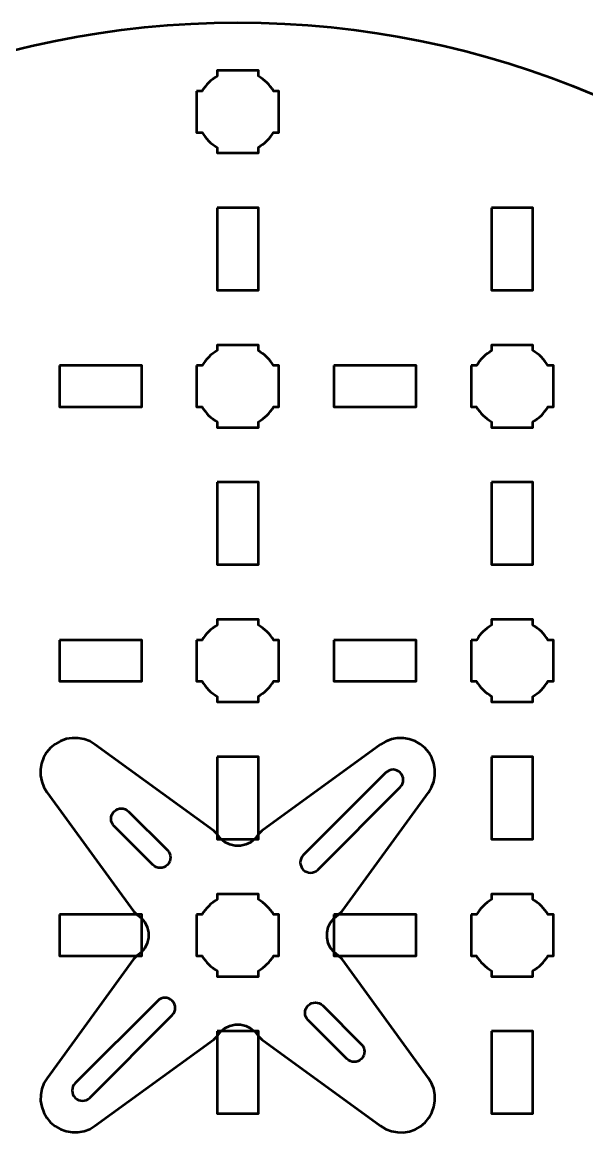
# Model space of a CAD drawing. Header units: centimetres. Extents: x -17.1 to -3.8, y -21.5 to -8.2.
# Drawn here: x -12.07 to -7.96, y -16.42 to -8.2 of the extents above; entities that cross this region are included whole.
import ezdxf

# ---------------------------------------------------------------- set-up
doc = ezdxf.new("R2010")
doc.units = ezdxf.units.CM
doc.header["$MEASUREMENT"] = 0
doc.layers.add('Layer 1', color=7, linetype='Continuous')

msp = doc.modelspace()

# ---------------------------------------------------------------- linework, layer by layer
at = {"layer": 'Layer 1', "lineweight": 53}
msp.add_ellipse((-10.49999, -14.85003), major_axis=(0, 6.65), ratio=1, dxfattribs=at)
for points, knots in [([(-10.8, -8.69994), (-10.8, -8.69994), (-10.7598, -8.69994), (-10.7598, -8.69994), (-10.7598, -8.69994), (-10.73347, -8.65442), (-10.69551, -8.61649), (-10.65, -8.59016), (-10.65, -8.59016), (-10.65, -8.59016), (-10.65, -8.54994), (-10.65, -8.54994), (-10.65, -8.54994), (-10.65, -8.54994), (-10.35, -8.54994), (-10.35, -8.54994), (-10.35, -8.54994), (-10.35, -8.54994), (-10.35, -8.59013), (-10.35, -8.59013), (-10.35, -8.59013), (-10.30447, -8.61646), (-10.26648, -8.65441), (-10.24012, -8.69994), (-10.24012, -8.69994), (-10.24012, -8.69994), (-10.2, -8.69994), (-10.2, -8.69994), (-10.2, -8.69994), (-10.2, -8.69994), (-10.2, -8.84536), (-10.2, -8.84536), (-10.2, -8.84536), (-10.2, -8.84536), (-10.19994, -8.85001), (-10.19994, -8.85001), (-10.19994, -8.85001), (-10.19994, -8.85001), (-10.2, -8.85465), (-10.2, -8.85465), (-10.2, -8.85465), (-10.2, -8.85465), (-10.2, -8.99994), (-10.2, -8.99994), (-10.2, -8.99994), (-10.2, -8.99994), (-10.24007, -8.99994), (-10.24007, -8.99994), (-10.24007, -8.99994), (-10.26642, -9.04551), (-10.30442, -9.08352), (-10.35, -9.10988), (-10.35, -9.10988), (-10.35, -9.10988), (-10.35, -9.14994), (-10.35, -9.14994), (-10.35, -9.14994), (-10.35, -9.14994), (-10.49328, -9.14994), (-10.49328, -9.14994), (-10.49328, -9.14994), (-10.49328, -9.14994), (-10.49995, -9.15002), (-10.49995, -9.15002), (-10.49995, -9.15002), (-10.49995, -9.15002), (-10.50663, -9.14994), (-10.50663, -9.14994), (-10.50663, -9.14994), (-10.50663, -9.14994), (-10.65, -9.14994), (-10.65, -9.14994), (-10.65, -9.14994), (-10.65, -9.14994), (-10.65, -9.10984), (-10.65, -9.10984), (-10.65, -9.10984), (-10.69554, -9.08348), (-10.73352, -9.04549), (-10.75985, -8.99994), (-10.75985, -8.99994), (-10.75985, -8.99994), (-10.8, -8.99994), (-10.8, -8.99994), (-10.8, -8.99994), (-10.8, -8.99994), (-10.8, -8.69994), (-10.8, -8.69994)], [0, 0, 0, 0, 0.0454545, 0.0454545, 0.0454545, 0.0454545, 0.0909091, 0.0909091, 0.0909091, 0.0909091, 0.1363636, 0.1363636, 0.1363636, 0.1363636, 0.1818182, 0.1818182, 0.1818182, 0.1818182, 0.2272727, 0.2272727, 0.2272727, 0.2272727, 0.2727273, 0.2727273, 0.2727273, 0.2727273, 0.3181818, 0.3181818, 0.3181818, 0.3181818, 0.3636364, 0.3636364, 0.3636364, 0.3636364, 0.4090909, 0.4090909, 0.4090909, 0.4090909, 0.4545455, 0.4545455, 0.4545455, 0.4545455, 0.5, 0.5, 0.5, 0.5, 0.5454545, 0.5454545, 0.5454545, 0.5454545, 0.5909091, 0.5909091, 0.5909091, 0.5909091, 0.6363636, 0.6363636, 0.6363636, 0.6363636, 0.6818182, 0.6818182, 0.6818182, 0.6818182, 0.7272727, 0.7272727, 0.7272727, 0.7272727, 0.7727273, 0.7727273, 0.7727273, 0.7727273, 0.8181818, 0.8181818, 0.8181818, 0.8181818, 0.8636364, 0.8636364, 0.8636364, 0.8636364, 0.9090909, 0.9090909, 0.9090909, 0.9090909, 0.9545455, 0.9545455, 0.9545455, 0.9545455, 1, 1, 1, 1]), ([(-10.65004, -9.54999), (-10.65004, -9.54999), (-10.35004, -9.54999), (-10.35004, -9.54999), (-10.35004, -9.54999), (-10.35004, -9.54999), (-10.35004, -10.14999), (-10.35004, -10.14999), (-10.35004, -10.14999), (-10.35004, -10.14999), (-10.65004, -10.14999), (-10.65004, -10.14999), (-10.65004, -10.14999), (-10.65004, -10.14999), (-10.65004, -9.54999), (-10.65004, -9.54999)], [0, 0, 0, 0, 0.25, 0.25, 0.25, 0.25, 0.5, 0.5, 0.5, 0.5, 0.75, 0.75, 0.75, 0.75, 1, 1, 1, 1]), ([(-8.64997, -9.54999), (-8.64997, -9.54999), (-8.34997, -9.54999), (-8.34997, -9.54999), (-8.34997, -9.54999), (-8.34997, -9.54999), (-8.34997, -10.14999), (-8.34997, -10.14999), (-8.34997, -10.14999), (-8.34997, -10.14999), (-8.64997, -10.14999), (-8.64997, -10.14999), (-8.64997, -10.14999), (-8.64997, -10.14999), (-8.64997, -9.54999), (-8.64997, -9.54999)], [0, 0, 0, 0, 0.25, 0.25, 0.25, 0.25, 0.5, 0.5, 0.5, 0.5, 0.75, 0.75, 0.75, 0.75, 1, 1, 1, 1]), ([(-10.8, -10.69994), (-10.8, -10.69994), (-10.7598, -10.69994), (-10.7598, -10.69994), (-10.7598, -10.69994), (-10.73347, -10.65442), (-10.69551, -10.61649), (-10.65, -10.59016), (-10.65, -10.59016), (-10.65, -10.59016), (-10.65, -10.54994), (-10.65, -10.54994), (-10.65, -10.54994), (-10.65, -10.54994), (-10.35, -10.54994), (-10.35, -10.54994), (-10.35, -10.54994), (-10.35, -10.54994), (-10.35, -10.59013), (-10.35, -10.59013), (-10.35, -10.59013), (-10.30447, -10.61646), (-10.26648, -10.65441), (-10.24012, -10.69994), (-10.24012, -10.69994), (-10.24012, -10.69994), (-10.2, -10.69994), (-10.2, -10.69994), (-10.2, -10.69994), (-10.2, -10.69994), (-10.2, -10.84536), (-10.2, -10.84536), (-10.2, -10.84536), (-10.2, -10.84536), (-10.19994, -10.85001), (-10.19994, -10.85001), (-10.19994, -10.85001), (-10.19994, -10.85001), (-10.2, -10.85465), (-10.2, -10.85465), (-10.2, -10.85465), (-10.2, -10.85465), (-10.2, -10.99994), (-10.2, -10.99994), (-10.2, -10.99994), (-10.2, -10.99994), (-10.24007, -10.99994), (-10.24007, -10.99994), (-10.24007, -10.99994), (-10.26642, -11.04551), (-10.30442, -11.08352), (-10.35, -11.10988), (-10.35, -11.10988), (-10.35, -11.10988), (-10.35, -11.14994), (-10.35, -11.14994), (-10.35, -11.14994), (-10.35, -11.14994), (-10.49328, -11.14994), (-10.49328, -11.14994), (-10.49328, -11.14994), (-10.49328, -11.14994), (-10.49995, -11.15002), (-10.49995, -11.15002), (-10.49995, -11.15002), (-10.49995, -11.15002), (-10.50663, -11.14994), (-10.50663, -11.14994), (-10.50663, -11.14994), (-10.50663, -11.14994), (-10.65, -11.14994), (-10.65, -11.14994), (-10.65, -11.14994), (-10.65, -11.14994), (-10.65, -11.10984), (-10.65, -11.10984), (-10.65, -11.10984), (-10.69554, -11.08348), (-10.73352, -11.04549), (-10.75985, -10.99994), (-10.75985, -10.99994), (-10.75985, -10.99994), (-10.8, -10.99994), (-10.8, -10.99994), (-10.8, -10.99994), (-10.8, -10.99994), (-10.8, -10.69994), (-10.8, -10.69994)], [0, 0, 0, 0, 0.0454545, 0.0454545, 0.0454545, 0.0454545, 0.0909091, 0.0909091, 0.0909091, 0.0909091, 0.1363636, 0.1363636, 0.1363636, 0.1363636, 0.1818182, 0.1818182, 0.1818182, 0.1818182, 0.2272727, 0.2272727, 0.2272727, 0.2272727, 0.2727273, 0.2727273, 0.2727273, 0.2727273, 0.3181818, 0.3181818, 0.3181818, 0.3181818, 0.3636364, 0.3636364, 0.3636364, 0.3636364, 0.4090909, 0.4090909, 0.4090909, 0.4090909, 0.4545455, 0.4545455, 0.4545455, 0.4545455, 0.5, 0.5, 0.5, 0.5, 0.5454545, 0.5454545, 0.5454545, 0.5454545, 0.5909091, 0.5909091, 0.5909091, 0.5909091, 0.6363636, 0.6363636, 0.6363636, 0.6363636, 0.6818182, 0.6818182, 0.6818182, 0.6818182, 0.7272727, 0.7272727, 0.7272727, 0.7272727, 0.7727273, 0.7727273, 0.7727273, 0.7727273, 0.8181818, 0.8181818, 0.8181818, 0.8181818, 0.8636364, 0.8636364, 0.8636364, 0.8636364, 0.9090909, 0.9090909, 0.9090909, 0.9090909, 0.9545455, 0.9545455, 0.9545455, 0.9545455, 1, 1, 1, 1]), ([(-8.8, -10.69994), (-8.8, -10.69994), (-8.7598, -10.69994), (-8.7598, -10.69994), (-8.7598, -10.69994), (-8.73347, -10.65442), (-8.69551, -10.61649), (-8.65, -10.59016), (-8.65, -10.59016), (-8.65, -10.59016), (-8.65, -10.54994), (-8.65, -10.54994), (-8.65, -10.54994), (-8.65, -10.54994), (-8.35, -10.54994), (-8.35, -10.54994), (-8.35, -10.54994), (-8.35, -10.54994), (-8.35, -10.59013), (-8.35, -10.59013), (-8.35, -10.59013), (-8.30447, -10.61646), (-8.26648, -10.65441), (-8.24012, -10.69994), (-8.24012, -10.69994), (-8.24012, -10.69994), (-8.2, -10.69994), (-8.2, -10.69994), (-8.2, -10.69994), (-8.2, -10.69994), (-8.2, -10.84536), (-8.2, -10.84536), (-8.2, -10.84536), (-8.2, -10.84536), (-8.19994, -10.85001), (-8.19994, -10.85001), (-8.19994, -10.85001), (-8.19994, -10.85001), (-8.2, -10.85465), (-8.2, -10.85465), (-8.2, -10.85465), (-8.2, -10.85465), (-8.2, -10.99994), (-8.2, -10.99994), (-8.2, -10.99994), (-8.2, -10.99994), (-8.24007, -10.99994), (-8.24007, -10.99994), (-8.24007, -10.99994), (-8.26642, -11.04551), (-8.30442, -11.08352), (-8.35, -11.10988), (-8.35, -11.10988), (-8.35, -11.10988), (-8.35, -11.14994), (-8.35, -11.14994), (-8.35, -11.14994), (-8.35, -11.14994), (-8.49328, -11.14994), (-8.49328, -11.14994), (-8.49328, -11.14994), (-8.49328, -11.14994), (-8.49995, -11.15002), (-8.49995, -11.15002), (-8.49995, -11.15002), (-8.49995, -11.15002), (-8.50663, -11.14994), (-8.50663, -11.14994), (-8.50663, -11.14994), (-8.50663, -11.14994), (-8.65, -11.14994), (-8.65, -11.14994), (-8.65, -11.14994), (-8.65, -11.14994), (-8.65, -11.10984), (-8.65, -11.10984), (-8.65, -11.10984), (-8.69554, -11.08348), (-8.73352, -11.04549), (-8.75985, -10.99994), (-8.75985, -10.99994), (-8.75985, -10.99994), (-8.8, -10.99994), (-8.8, -10.99994), (-8.8, -10.99994), (-8.8, -10.99994), (-8.8, -10.69994), (-8.8, -10.69994)], [0, 0, 0, 0, 0.0454545, 0.0454545, 0.0454545, 0.0454545, 0.0909091, 0.0909091, 0.0909091, 0.0909091, 0.1363636, 0.1363636, 0.1363636, 0.1363636, 0.1818182, 0.1818182, 0.1818182, 0.1818182, 0.2272727, 0.2272727, 0.2272727, 0.2272727, 0.2727273, 0.2727273, 0.2727273, 0.2727273, 0.3181818, 0.3181818, 0.3181818, 0.3181818, 0.3636364, 0.3636364, 0.3636364, 0.3636364, 0.4090909, 0.4090909, 0.4090909, 0.4090909, 0.4545455, 0.4545455, 0.4545455, 0.4545455, 0.5, 0.5, 0.5, 0.5, 0.5454545, 0.5454545, 0.5454545, 0.5454545, 0.5909091, 0.5909091, 0.5909091, 0.5909091, 0.6363636, 0.6363636, 0.6363636, 0.6363636, 0.6818182, 0.6818182, 0.6818182, 0.6818182, 0.7272727, 0.7272727, 0.7272727, 0.7272727, 0.7727273, 0.7727273, 0.7727273, 0.7727273, 0.8181818, 0.8181818, 0.8181818, 0.8181818, 0.8636364, 0.8636364, 0.8636364, 0.8636364, 0.9090909, 0.9090909, 0.9090909, 0.9090909, 0.9545455, 0.9545455, 0.9545455, 0.9545455, 1, 1, 1, 1]), ([(-11.79999, -10.69997), (-11.79999, -10.69997), (-11.19998, -10.69997), (-11.19998, -10.69997), (-11.19998, -10.69997), (-11.19998, -10.69997), (-11.19998, -10.99997), (-11.19998, -10.99997), (-11.19998, -10.99997), (-11.19998, -10.99997), (-11.79999, -10.99997), (-11.79999, -10.99997), (-11.79999, -10.99997), (-11.79999, -10.99997), (-11.79999, -10.69997), (-11.79999, -10.69997)], [0, 0, 0, 0, 0.25, 0.25, 0.25, 0.25, 0.5, 0.5, 0.5, 0.5, 0.75, 0.75, 0.75, 0.75, 1, 1, 1, 1]), ([(-9.79992, -10.69997), (-9.79992, -10.69997), (-9.19992, -10.69997), (-9.19992, -10.69997), (-9.19992, -10.69997), (-9.19992, -10.69997), (-9.19992, -10.99997), (-9.19992, -10.99997), (-9.19992, -10.99997), (-9.19992, -10.99997), (-9.79992, -10.99997), (-9.79992, -10.99997), (-9.79992, -10.99997), (-9.79992, -10.99997), (-9.79992, -10.69997), (-9.79992, -10.69997)], [0, 0, 0, 0, 0.25, 0.25, 0.25, 0.25, 0.5, 0.5, 0.5, 0.5, 0.75, 0.75, 0.75, 0.75, 1, 1, 1, 1]), ([(-10.65004, -11.54999), (-10.65004, -11.54999), (-10.35004, -11.54999), (-10.35004, -11.54999), (-10.35004, -11.54999), (-10.35004, -11.54999), (-10.35004, -12.14999), (-10.35004, -12.14999), (-10.35004, -12.14999), (-10.35004, -12.14999), (-10.65004, -12.14999), (-10.65004, -12.14999), (-10.65004, -12.14999), (-10.65004, -12.14999), (-10.65004, -11.54999), (-10.65004, -11.54999)], [0, 0, 0, 0, 0.25, 0.25, 0.25, 0.25, 0.5, 0.5, 0.5, 0.5, 0.75, 0.75, 0.75, 0.75, 1, 1, 1, 1]), ([(-8.64994, -11.54999), (-8.64994, -11.54999), (-8.34993, -11.54999), (-8.34993, -11.54999), (-8.34993, -11.54999), (-8.34993, -11.54999), (-8.34993, -12.14999), (-8.34993, -12.14999), (-8.34993, -12.14999), (-8.34993, -12.14999), (-8.64994, -12.14999), (-8.64994, -12.14999), (-8.64994, -12.14999), (-8.64994, -12.14999), (-8.64994, -11.54999), (-8.64994, -11.54999)], [0, 0, 0, 0, 0.25, 0.25, 0.25, 0.25, 0.5, 0.5, 0.5, 0.5, 0.75, 0.75, 0.75, 0.75, 1, 1, 1, 1]), ([(-10.8, -12.69994), (-10.8, -12.69994), (-10.7598, -12.69994), (-10.7598, -12.69994), (-10.7598, -12.69994), (-10.73347, -12.65442), (-10.69551, -12.61649), (-10.65, -12.59016), (-10.65, -12.59016), (-10.65, -12.59016), (-10.65, -12.54994), (-10.65, -12.54994), (-10.65, -12.54994), (-10.65, -12.54994), (-10.35, -12.54994), (-10.35, -12.54994), (-10.35, -12.54994), (-10.35, -12.54994), (-10.35, -12.59013), (-10.35, -12.59013), (-10.35, -12.59013), (-10.30447, -12.61646), (-10.26648, -12.65441), (-10.24012, -12.69994), (-10.24012, -12.69994), (-10.24012, -12.69994), (-10.2, -12.69994), (-10.2, -12.69994), (-10.2, -12.69994), (-10.2, -12.69994), (-10.2, -12.84536), (-10.2, -12.84536), (-10.2, -12.84536), (-10.2, -12.84536), (-10.19994, -12.85001), (-10.19994, -12.85001), (-10.19994, -12.85001), (-10.19994, -12.85001), (-10.2, -12.85465), (-10.2, -12.85465), (-10.2, -12.85465), (-10.2, -12.85465), (-10.2, -12.99994), (-10.2, -12.99994), (-10.2, -12.99994), (-10.2, -12.99994), (-10.24007, -12.99994), (-10.24007, -12.99994), (-10.24007, -12.99994), (-10.26642, -13.04551), (-10.30442, -13.08352), (-10.35, -13.10988), (-10.35, -13.10988), (-10.35, -13.10988), (-10.35, -13.14994), (-10.35, -13.14994), (-10.35, -13.14994), (-10.35, -13.14994), (-10.49328, -13.14994), (-10.49328, -13.14994), (-10.49328, -13.14994), (-10.49328, -13.14994), (-10.49995, -13.15002), (-10.49995, -13.15002), (-10.49995, -13.15002), (-10.49995, -13.15002), (-10.50663, -13.14994), (-10.50663, -13.14994), (-10.50663, -13.14994), (-10.50663, -13.14994), (-10.65, -13.14994), (-10.65, -13.14994), (-10.65, -13.14994), (-10.65, -13.14994), (-10.65, -13.10984), (-10.65, -13.10984), (-10.65, -13.10984), (-10.69554, -13.08348), (-10.73352, -13.04549), (-10.75985, -12.99994), (-10.75985, -12.99994), (-10.75985, -12.99994), (-10.8, -12.99994), (-10.8, -12.99994), (-10.8, -12.99994), (-10.8, -12.99994), (-10.8, -12.69994), (-10.8, -12.69994)], [0, 0, 0, 0, 0.0454545, 0.0454545, 0.0454545, 0.0454545, 0.0909091, 0.0909091, 0.0909091, 0.0909091, 0.1363636, 0.1363636, 0.1363636, 0.1363636, 0.1818182, 0.1818182, 0.1818182, 0.1818182, 0.2272727, 0.2272727, 0.2272727, 0.2272727, 0.2727273, 0.2727273, 0.2727273, 0.2727273, 0.3181818, 0.3181818, 0.3181818, 0.3181818, 0.3636364, 0.3636364, 0.3636364, 0.3636364, 0.4090909, 0.4090909, 0.4090909, 0.4090909, 0.4545455, 0.4545455, 0.4545455, 0.4545455, 0.5, 0.5, 0.5, 0.5, 0.5454545, 0.5454545, 0.5454545, 0.5454545, 0.5909091, 0.5909091, 0.5909091, 0.5909091, 0.6363636, 0.6363636, 0.6363636, 0.6363636, 0.6818182, 0.6818182, 0.6818182, 0.6818182, 0.7272727, 0.7272727, 0.7272727, 0.7272727, 0.7727273, 0.7727273, 0.7727273, 0.7727273, 0.8181818, 0.8181818, 0.8181818, 0.8181818, 0.8636364, 0.8636364, 0.8636364, 0.8636364, 0.9090909, 0.9090909, 0.9090909, 0.9090909, 0.9545455, 0.9545455, 0.9545455, 0.9545455, 1, 1, 1, 1]), ([(-8.8, -12.69994), (-8.8, -12.69994), (-8.7598, -12.69994), (-8.7598, -12.69994), (-8.7598, -12.69994), (-8.73347, -12.65442), (-8.69551, -12.61649), (-8.65, -12.59016), (-8.65, -12.59016), (-8.65, -12.59016), (-8.65, -12.54994), (-8.65, -12.54994), (-8.65, -12.54994), (-8.65, -12.54994), (-8.35, -12.54994), (-8.35, -12.54994), (-8.35, -12.54994), (-8.35, -12.54994), (-8.35, -12.59013), (-8.35, -12.59013), (-8.35, -12.59013), (-8.30447, -12.61646), (-8.26648, -12.65441), (-8.24012, -12.69994), (-8.24012, -12.69994), (-8.24012, -12.69994), (-8.2, -12.69994), (-8.2, -12.69994), (-8.2, -12.69994), (-8.2, -12.69994), (-8.2, -12.84536), (-8.2, -12.84536), (-8.2, -12.84536), (-8.2, -12.84536), (-8.19994, -12.85001), (-8.19994, -12.85001), (-8.19994, -12.85001), (-8.19994, -12.85001), (-8.2, -12.85465), (-8.2, -12.85465), (-8.2, -12.85465), (-8.2, -12.85465), (-8.2, -12.99994), (-8.2, -12.99994), (-8.2, -12.99994), (-8.2, -12.99994), (-8.24007, -12.99994), (-8.24007, -12.99994), (-8.24007, -12.99994), (-8.26642, -13.04551), (-8.30442, -13.08352), (-8.35, -13.10988), (-8.35, -13.10988), (-8.35, -13.10988), (-8.35, -13.14994), (-8.35, -13.14994), (-8.35, -13.14994), (-8.35, -13.14994), (-8.49328, -13.14994), (-8.49328, -13.14994), (-8.49328, -13.14994), (-8.49328, -13.14994), (-8.49995, -13.15002), (-8.49995, -13.15002), (-8.49995, -13.15002), (-8.49995, -13.15002), (-8.50663, -13.14994), (-8.50663, -13.14994), (-8.50663, -13.14994), (-8.50663, -13.14994), (-8.65, -13.14994), (-8.65, -13.14994), (-8.65, -13.14994), (-8.65, -13.14994), (-8.65, -13.10984), (-8.65, -13.10984), (-8.65, -13.10984), (-8.69554, -13.08348), (-8.73352, -13.04549), (-8.75985, -12.99994), (-8.75985, -12.99994), (-8.75985, -12.99994), (-8.8, -12.99994), (-8.8, -12.99994), (-8.8, -12.99994), (-8.8, -12.99994), (-8.8, -12.69994), (-8.8, -12.69994)], [0, 0, 0, 0, 0.0454545, 0.0454545, 0.0454545, 0.0454545, 0.0909091, 0.0909091, 0.0909091, 0.0909091, 0.1363636, 0.1363636, 0.1363636, 0.1363636, 0.1818182, 0.1818182, 0.1818182, 0.1818182, 0.2272727, 0.2272727, 0.2272727, 0.2272727, 0.2727273, 0.2727273, 0.2727273, 0.2727273, 0.3181818, 0.3181818, 0.3181818, 0.3181818, 0.3636364, 0.3636364, 0.3636364, 0.3636364, 0.4090909, 0.4090909, 0.4090909, 0.4090909, 0.4545455, 0.4545455, 0.4545455, 0.4545455, 0.5, 0.5, 0.5, 0.5, 0.5454545, 0.5454545, 0.5454545, 0.5454545, 0.5909091, 0.5909091, 0.5909091, 0.5909091, 0.6363636, 0.6363636, 0.6363636, 0.6363636, 0.6818182, 0.6818182, 0.6818182, 0.6818182, 0.7272727, 0.7272727, 0.7272727, 0.7272727, 0.7727273, 0.7727273, 0.7727273, 0.7727273, 0.8181818, 0.8181818, 0.8181818, 0.8181818, 0.8636364, 0.8636364, 0.8636364, 0.8636364, 0.9090909, 0.9090909, 0.9090909, 0.9090909, 0.9545455, 0.9545455, 0.9545455, 0.9545455, 1, 1, 1, 1]), ([(-11.79999, -12.69997), (-11.79999, -12.69997), (-11.19998, -12.69997), (-11.19998, -12.69997), (-11.19998, -12.69997), (-11.19998, -12.69997), (-11.19998, -12.99997), (-11.19998, -12.99997), (-11.19998, -12.99997), (-11.19998, -12.99997), (-11.79999, -12.99997), (-11.79999, -12.99997), (-11.79999, -12.99997), (-11.79999, -12.99997), (-11.79999, -12.69997), (-11.79999, -12.69997)], [0, 0, 0, 0, 0.25, 0.25, 0.25, 0.25, 0.5, 0.5, 0.5, 0.5, 0.75, 0.75, 0.75, 0.75, 1, 1, 1, 1]), ([(-9.79992, -12.69997), (-9.79992, -12.69997), (-9.19992, -12.69997), (-9.19992, -12.69997), (-9.19992, -12.69997), (-9.19992, -12.69997), (-9.19992, -12.99997), (-9.19992, -12.99997), (-9.19992, -12.99997), (-9.19992, -12.99997), (-9.79992, -12.99997), (-9.79992, -12.99997), (-9.79992, -12.99997), (-9.79992, -12.99997), (-9.79992, -12.69997), (-9.79992, -12.69997)], [0, 0, 0, 0, 0.25, 0.25, 0.25, 0.25, 0.5, 0.5, 0.5, 0.5, 0.75, 0.75, 0.75, 0.75, 1, 1, 1, 1]), ([(-10.65004, -13.54995), (-10.65004, -13.54995), (-10.35004, -13.54995), (-10.35004, -13.54995), (-10.35004, -13.54995), (-10.35004, -13.54995), (-10.35004, -14.14996), (-10.35004, -14.14996), (-10.35004, -14.14996), (-10.35004, -14.14996), (-10.65004, -14.14996), (-10.65004, -14.14996), (-10.65004, -14.14996), (-10.65004, -14.14996), (-10.65004, -13.54995), (-10.65004, -13.54995)], [0, 0, 0, 0, 0.25, 0.25, 0.25, 0.25, 0.5, 0.5, 0.5, 0.5, 0.75, 0.75, 0.75, 0.75, 1, 1, 1, 1]), ([(-8.64994, -13.54995), (-8.64994, -13.54995), (-8.34993, -13.54995), (-8.34993, -13.54995), (-8.34993, -13.54995), (-8.34993, -13.54995), (-8.34993, -14.14996), (-8.34993, -14.14996), (-8.34993, -14.14996), (-8.34993, -14.14996), (-8.64994, -14.14996), (-8.64994, -14.14996), (-8.64994, -14.14996), (-8.64994, -14.14996), (-8.64994, -13.54995), (-8.64994, -13.54995)], [0, 0, 0, 0, 0.25, 0.25, 0.25, 0.25, 0.5, 0.5, 0.5, 0.5, 0.75, 0.75, 0.75, 0.75, 1, 1, 1, 1]), ([(-9.91663, -14.3727), (-9.94591, -14.40198), (-9.99341, -14.40198), (-10.02269, -14.3727), (-10.02269, -14.3727), (-10.05197, -14.34341), (-10.05197, -14.29591), (-10.02269, -14.26663), (-10.02269, -14.26663), (-10.02269, -14.26663), (-9.42165, -13.66559), (-9.42165, -13.66559), (-9.42165, -13.66559), (-9.39237, -13.63631), (-9.34487, -13.63631), (-9.31558, -13.66559), (-9.31558, -13.66559), (-9.2863, -13.69487), (-9.2863, -13.74237), (-9.31558, -13.77166), (-9.31558, -13.77166), (-9.31558, -13.77166), (-9.91663, -14.3727), (-9.91663, -14.3727)], [0, 0, 0, 0, 0.1666667, 0.1666667, 0.1666667, 0.1666667, 0.3333333, 0.3333333, 0.3333333, 0.3333333, 0.5, 0.5, 0.5, 0.5, 0.6666667, 0.6666667, 0.6666667, 0.6666667, 0.8333333, 0.8333333, 0.8333333, 0.8333333, 1, 1, 1, 1]), ([(-11.29549, -13.94844), (-11.32477, -13.91916), (-11.37228, -13.91916), (-11.40156, -13.94844), (-11.40156, -13.94844), (-11.43084, -13.97772), (-11.43084, -14.02522), (-11.40156, -14.0545), (-11.40156, -14.0545), (-11.40156, -14.0545), (-11.11871, -14.33735), (-11.11871, -14.33735), (-11.11871, -14.33735), (-11.08943, -14.36663), (-11.04193, -14.36663), (-11.01265, -14.33735), (-11.01265, -14.33735), (-10.98337, -14.30807), (-10.98337, -14.26056), (-11.01265, -14.23128), (-11.01265, -14.23128), (-11.01265, -14.23128), (-11.29549, -13.94844), (-11.29549, -13.94844)], [0, 0, 0, 0, 0.1666667, 0.1666667, 0.1666667, 0.1666667, 0.3333333, 0.3333333, 0.3333333, 0.3333333, 0.5, 0.5, 0.5, 0.5, 0.6666667, 0.6666667, 0.6666667, 0.6666667, 0.8333333, 0.8333333, 0.8333333, 0.8333333, 1, 1, 1, 1]), ([(-10.8, -14.69994), (-10.8, -14.69994), (-10.7598, -14.69994), (-10.7598, -14.69994), (-10.7598, -14.69994), (-10.73347, -14.65442), (-10.69551, -14.61649), (-10.65, -14.59016), (-10.65, -14.59016), (-10.65, -14.59016), (-10.65, -14.54994), (-10.65, -14.54994), (-10.65, -14.54994), (-10.65, -14.54994), (-10.35, -14.54994), (-10.35, -14.54994), (-10.35, -14.54994), (-10.35, -14.54994), (-10.35, -14.59013), (-10.35, -14.59013), (-10.35, -14.59013), (-10.30447, -14.61646), (-10.26648, -14.65441), (-10.24012, -14.69994), (-10.24012, -14.69994), (-10.24012, -14.69994), (-10.2, -14.69994), (-10.2, -14.69994), (-10.2, -14.69994), (-10.2, -14.69994), (-10.2, -14.84536), (-10.2, -14.84536), (-10.2, -14.84536), (-10.2, -14.84536), (-10.19994, -14.85001), (-10.19994, -14.85001), (-10.19994, -14.85001), (-10.19994, -14.85001), (-10.2, -14.85465), (-10.2, -14.85465), (-10.2, -14.85465), (-10.2, -14.85465), (-10.2, -14.99994), (-10.2, -14.99994), (-10.2, -14.99994), (-10.2, -14.99994), (-10.24007, -14.99994), (-10.24007, -14.99994), (-10.24007, -14.99994), (-10.26642, -15.04551), (-10.30442, -15.08352), (-10.35, -15.10988), (-10.35, -15.10988), (-10.35, -15.10988), (-10.35, -15.14994), (-10.35, -15.14994), (-10.35, -15.14994), (-10.35, -15.14994), (-10.49328, -15.14994), (-10.49328, -15.14994), (-10.49328, -15.14994), (-10.49328, -15.14994), (-10.49995, -15.15002), (-10.49995, -15.15002), (-10.49995, -15.15002), (-10.49995, -15.15002), (-10.50663, -15.14994), (-10.50663, -15.14994), (-10.50663, -15.14994), (-10.50663, -15.14994), (-10.65, -15.14994), (-10.65, -15.14994), (-10.65, -15.14994), (-10.65, -15.14994), (-10.65, -15.10984), (-10.65, -15.10984), (-10.65, -15.10984), (-10.69554, -15.08348), (-10.73352, -15.04549), (-10.75985, -14.99994), (-10.75985, -14.99994), (-10.75985, -14.99994), (-10.8, -14.99994), (-10.8, -14.99994), (-10.8, -14.99994), (-10.8, -14.99994), (-10.8, -14.69994), (-10.8, -14.69994)], [0, 0, 0, 0, 0.0454545, 0.0454545, 0.0454545, 0.0454545, 0.0909091, 0.0909091, 0.0909091, 0.0909091, 0.1363636, 0.1363636, 0.1363636, 0.1363636, 0.1818182, 0.1818182, 0.1818182, 0.1818182, 0.2272727, 0.2272727, 0.2272727, 0.2272727, 0.2727273, 0.2727273, 0.2727273, 0.2727273, 0.3181818, 0.3181818, 0.3181818, 0.3181818, 0.3636364, 0.3636364, 0.3636364, 0.3636364, 0.4090909, 0.4090909, 0.4090909, 0.4090909, 0.4545455, 0.4545455, 0.4545455, 0.4545455, 0.5, 0.5, 0.5, 0.5, 0.5454545, 0.5454545, 0.5454545, 0.5454545, 0.5909091, 0.5909091, 0.5909091, 0.5909091, 0.6363636, 0.6363636, 0.6363636, 0.6363636, 0.6818182, 0.6818182, 0.6818182, 0.6818182, 0.7272727, 0.7272727, 0.7272727, 0.7272727, 0.7727273, 0.7727273, 0.7727273, 0.7727273, 0.8181818, 0.8181818, 0.8181818, 0.8181818, 0.8636364, 0.8636364, 0.8636364, 0.8636364, 0.9090909, 0.9090909, 0.9090909, 0.9090909, 0.9545455, 0.9545455, 0.9545455, 0.9545455, 1, 1, 1, 1]), ([(-8.8, -14.69994), (-8.8, -14.69994), (-8.7598, -14.69994), (-8.7598, -14.69994), (-8.7598, -14.69994), (-8.73347, -14.65442), (-8.69551, -14.61649), (-8.65, -14.59016), (-8.65, -14.59016), (-8.65, -14.59016), (-8.65, -14.54994), (-8.65, -14.54994), (-8.65, -14.54994), (-8.65, -14.54994), (-8.35, -14.54994), (-8.35, -14.54994), (-8.35, -14.54994), (-8.35, -14.54994), (-8.35, -14.59013), (-8.35, -14.59013), (-8.35, -14.59013), (-8.30447, -14.61646), (-8.26648, -14.65441), (-8.24012, -14.69994), (-8.24012, -14.69994), (-8.24012, -14.69994), (-8.2, -14.69994), (-8.2, -14.69994), (-8.2, -14.69994), (-8.2, -14.69994), (-8.2, -14.84536), (-8.2, -14.84536), (-8.2, -14.84536), (-8.2, -14.84536), (-8.19994, -14.85001), (-8.19994, -14.85001), (-8.19994, -14.85001), (-8.19994, -14.85001), (-8.2, -14.85465), (-8.2, -14.85465), (-8.2, -14.85465), (-8.2, -14.85465), (-8.2, -14.99994), (-8.2, -14.99994), (-8.2, -14.99994), (-8.2, -14.99994), (-8.24007, -14.99994), (-8.24007, -14.99994), (-8.24007, -14.99994), (-8.26642, -15.04551), (-8.30442, -15.08352), (-8.35, -15.10988), (-8.35, -15.10988), (-8.35, -15.10988), (-8.35, -15.14994), (-8.35, -15.14994), (-8.35, -15.14994), (-8.35, -15.14994), (-8.49328, -15.14994), (-8.49328, -15.14994), (-8.49328, -15.14994), (-8.49328, -15.14994), (-8.49995, -15.15002), (-8.49995, -15.15002), (-8.49995, -15.15002), (-8.49995, -15.15002), (-8.50663, -15.14994), (-8.50663, -15.14994), (-8.50663, -15.14994), (-8.50663, -15.14994), (-8.65, -15.14994), (-8.65, -15.14994), (-8.65, -15.14994), (-8.65, -15.14994), (-8.65, -15.10984), (-8.65, -15.10984), (-8.65, -15.10984), (-8.69554, -15.08348), (-8.73352, -15.04549), (-8.75985, -14.99994), (-8.75985, -14.99994), (-8.75985, -14.99994), (-8.8, -14.99994), (-8.8, -14.99994), (-8.8, -14.99994), (-8.8, -14.99994), (-8.8, -14.69994), (-8.8, -14.69994)], [0, 0, 0, 0, 0.0454545, 0.0454545, 0.0454545, 0.0454545, 0.0909091, 0.0909091, 0.0909091, 0.0909091, 0.1363636, 0.1363636, 0.1363636, 0.1363636, 0.1818182, 0.1818182, 0.1818182, 0.1818182, 0.2272727, 0.2272727, 0.2272727, 0.2272727, 0.2727273, 0.2727273, 0.2727273, 0.2727273, 0.3181818, 0.3181818, 0.3181818, 0.3181818, 0.3636364, 0.3636364, 0.3636364, 0.3636364, 0.4090909, 0.4090909, 0.4090909, 0.4090909, 0.4545455, 0.4545455, 0.4545455, 0.4545455, 0.5, 0.5, 0.5, 0.5, 0.5454545, 0.5454545, 0.5454545, 0.5454545, 0.5909091, 0.5909091, 0.5909091, 0.5909091, 0.6363636, 0.6363636, 0.6363636, 0.6363636, 0.6818182, 0.6818182, 0.6818182, 0.6818182, 0.7272727, 0.7272727, 0.7272727, 0.7272727, 0.7727273, 0.7727273, 0.7727273, 0.7727273, 0.8181818, 0.8181818, 0.8181818, 0.8181818, 0.8636364, 0.8636364, 0.8636364, 0.8636364, 0.9090909, 0.9090909, 0.9090909, 0.9090909, 0.9545455, 0.9545455, 0.9545455, 0.9545455, 1, 1, 1, 1]), ([(-11.79999, -14.6999), (-11.79999, -14.6999), (-11.19998, -14.6999), (-11.19998, -14.6999), (-11.19998, -14.6999), (-11.19998, -14.6999), (-11.19998, -14.9999), (-11.19998, -14.9999), (-11.19998, -14.9999), (-11.19998, -14.9999), (-11.79999, -14.9999), (-11.79999, -14.9999), (-11.79999, -14.9999), (-11.79999, -14.9999), (-11.79999, -14.6999), (-11.79999, -14.6999)], [0, 0, 0, 0, 0.25, 0.25, 0.25, 0.25, 0.5, 0.5, 0.5, 0.5, 0.75, 0.75, 0.75, 0.75, 1, 1, 1, 1]), ([(-9.79992, -14.6999), (-9.79992, -14.6999), (-9.19992, -14.6999), (-9.19992, -14.6999), (-9.19992, -14.6999), (-9.19992, -14.6999), (-9.19992, -14.9999), (-9.19992, -14.9999), (-9.19992, -14.9999), (-9.19992, -14.9999), (-9.79992, -14.9999), (-9.79992, -14.9999), (-9.79992, -14.9999), (-9.79992, -14.9999), (-9.79992, -14.6999), (-9.79992, -14.6999)], [0, 0, 0, 0, 0.25, 0.25, 0.25, 0.25, 0.5, 0.5, 0.5, 0.5, 0.75, 0.75, 0.75, 0.75, 1, 1, 1, 1]), ([(-11.57833, -16.0344), (-11.60761, -16.06369), (-11.65512, -16.06369), (-11.6844, -16.0344), (-11.6844, -16.0344), (-11.71368, -16.00512), (-11.71368, -15.95762), (-11.6844, -15.92834), (-11.6844, -15.92834), (-11.6844, -15.92834), (-11.08336, -15.3273), (-11.08336, -15.3273), (-11.08336, -15.3273), (-11.05408, -15.29802), (-11.00657, -15.29802), (-10.97729, -15.3273), (-10.97729, -15.3273), (-10.94801, -15.35658), (-10.94801, -15.40408), (-10.97729, -15.43336), (-10.97729, -15.43336), (-10.97729, -15.43336), (-11.57833, -16.0344), (-11.57833, -16.0344)], [0, 0, 0, 0, 0.1666667, 0.1666667, 0.1666667, 0.1666667, 0.3333333, 0.3333333, 0.3333333, 0.3333333, 0.5, 0.5, 0.5, 0.5, 0.6666667, 0.6666667, 0.6666667, 0.6666667, 0.8333333, 0.8333333, 0.8333333, 0.8333333, 1, 1, 1, 1]), ([(-9.88128, -15.36265), (-9.91057, -15.33336), (-9.95807, -15.33336), (-9.98735, -15.36265), (-9.98735, -15.36265), (-10.01663, -15.39193), (-10.01663, -15.43943), (-9.98735, -15.46871), (-9.98735, -15.46871), (-9.98735, -15.46871), (-9.70451, -15.75155), (-9.70451, -15.75155), (-9.70451, -15.75155), (-9.67523, -15.78084), (-9.62772, -15.78084), (-9.59844, -15.75155), (-9.59844, -15.75155), (-9.56916, -15.72227), (-9.56916, -15.67477), (-9.59844, -15.64549), (-9.59844, -15.64549), (-9.59844, -15.64549), (-9.88128, -15.36265), (-9.88128, -15.36265)], [0, 0, 0, 0, 0.1666667, 0.1666667, 0.1666667, 0.1666667, 0.3333333, 0.3333333, 0.3333333, 0.3333333, 0.5, 0.5, 0.5, 0.5, 0.6666667, 0.6666667, 0.6666667, 0.6666667, 0.8333333, 0.8333333, 0.8333333, 0.8333333, 1, 1, 1, 1]), ([(-10.65004, -15.55002), (-10.65004, -15.55002), (-10.35004, -15.55002), (-10.35004, -15.55002), (-10.35004, -15.55002), (-10.35004, -15.55002), (-10.35004, -16.15002), (-10.35004, -16.15002), (-10.35004, -16.15002), (-10.35004, -16.15002), (-10.65004, -16.15002), (-10.65004, -16.15002), (-10.65004, -16.15002), (-10.65004, -16.15002), (-10.65004, -15.55002), (-10.65004, -15.55002)], [0, 0, 0, 0, 0.25, 0.25, 0.25, 0.25, 0.5, 0.5, 0.5, 0.5, 0.75, 0.75, 0.75, 0.75, 1, 1, 1, 1]), ([(-8.64994, -15.55002), (-8.64994, -15.55002), (-8.34993, -15.55002), (-8.34993, -15.55002), (-8.34993, -15.55002), (-8.34993, -15.55002), (-8.34993, -16.15002), (-8.34993, -16.15002), (-8.34993, -16.15002), (-8.34993, -16.15002), (-8.64994, -16.15002), (-8.64994, -16.15002), (-8.64994, -16.15002), (-8.64994, -16.15002), (-8.64994, -15.55002), (-8.64994, -15.55002)], [0, 0, 0, 0, 0.25, 0.25, 0.25, 0.25, 0.5, 0.5, 0.5, 0.5, 0.75, 0.75, 0.75, 0.75, 1, 1, 1, 1])]:
    msp.add_open_spline(points, degree=3, knots=knots, dxfattribs=at)
at = {"layer": 'Layer 1', "color": 5, "lineweight": 53}
msp.add_open_spline([(-11.54126, -13.4598), (-11.54126, -13.4598), (-10.67532, -14.08937), (-10.67532, -14.08937), (-10.67532, -14.08937), (-10.67532, -14.08937), (-10.64843, -14.11738), (-10.64843, -14.11738), (-10.64843, -14.11738), (-10.64843, -14.11738), (-10.62435, -14.14819), (-10.62435, -14.14819), (-10.62435, -14.14819), (-10.62435, -14.14819), (-10.5941, -14.17283), (-10.5941, -14.17283), (-10.5941, -14.17283), (-10.5941, -14.17283), (-10.55882, -14.19019), (-10.55882, -14.19019), (-10.55882, -14.19019), (-10.55882, -14.19019), (-10.5196, -14.19916), (-10.5196, -14.19916), (-10.5196, -14.19916), (-10.5196, -14.19916), (-10.48039, -14.19915), (-10.48039, -14.19915), (-10.48039, -14.19915), (-10.48039, -14.19915), (-10.44231, -14.19019), (-10.44231, -14.19019), (-10.44231, -14.19019), (-10.44231, -14.19019), (-10.40646, -14.17338), (-10.40646, -14.17338), (-10.40646, -14.17338), (-10.40646, -14.17338), (-10.37565, -14.14818), (-10.37565, -14.14818), (-10.37565, -14.14818), (-10.37565, -14.14818), (-10.35158, -14.11738), (-10.35158, -14.11738), (-10.35158, -14.11738), (-10.35158, -14.11738), (-10.32525, -14.08881), (-10.32525, -14.08881), (-10.32525, -14.08881), (-10.32525, -14.08881), (-9.4593, -13.46036), (-9.4593, -13.46036), (-9.4593, -13.46036), (-9.4593, -13.46036), (-9.42177, -13.43739), (-9.42177, -13.43739), (-9.42177, -13.43739), (-9.42177, -13.43739), (-9.38089, -13.42228), (-9.38089, -13.42228), (-9.38089, -13.42228), (-9.38089, -13.42228), (-9.33775, -13.41387), (-9.33775, -13.41387), (-9.33775, -13.41387), (-9.33775, -13.41387), (-9.29351, -13.41331), (-9.29351, -13.41331), (-9.29351, -13.41331), (-9.29351, -13.41331), (-9.24982, -13.42115), (-9.24982, -13.42115), (-9.24982, -13.42115), (-9.24982, -13.42115), (-9.20837, -13.43572), (-9.20837, -13.43572), (-9.20837, -13.43572), (-9.20837, -13.43572), (-9.16973, -13.45756), (-9.16973, -13.45756), (-9.16973, -13.45756), (-9.16973, -13.45756), (-9.13612, -13.48556), (-9.13612, -13.48556), (-9.13612, -13.48556), (-9.13612, -13.48556), (-9.10755, -13.51973), (-9.10755, -13.51973), (-9.10755, -13.51973), (-9.10755, -13.51973), (-9.08571, -13.55838), (-9.08571, -13.55838), (-9.08571, -13.55838), (-9.08571, -13.55838), (-9.07114, -13.59982), (-9.07114, -13.59982), (-9.07114, -13.59982), (-9.07114, -13.59982), (-9.06386, -13.64296), (-9.06386, -13.64296), (-9.06386, -13.64296), (-9.06386, -13.64296), (-9.06442, -13.6872), (-9.06442, -13.6872), (-9.06442, -13.6872), (-9.06442, -13.6872), (-9.07227, -13.7309), (-9.07227, -13.7309), (-9.07227, -13.7309), (-9.07227, -13.7309), (-9.08738, -13.77178), (-9.08738, -13.77178), (-9.08738, -13.77178), (-9.08738, -13.77178), (-9.11035, -13.80931), (-9.11035, -13.80931), (-9.11035, -13.80931), (-9.11035, -13.80931), (-9.73936, -14.6747), (-9.73936, -14.6747), (-9.73936, -14.6747), (-9.73936, -14.6747), (-9.76738, -14.70158), (-9.76738, -14.70158), (-9.76738, -14.70158), (-9.76738, -14.70158), (-9.79817, -14.72566), (-9.79817, -14.72566), (-9.79817, -14.72566), (-9.79817, -14.72566), (-9.82337, -14.75647), (-9.82337, -14.75647), (-9.82337, -14.75647), (-9.82337, -14.75647), (-9.84018, -14.79232), (-9.84018, -14.79232), (-9.84018, -14.79232), (-9.84018, -14.79232), (-9.84914, -14.83039), (-9.84914, -14.83039), (-9.84914, -14.83039), (-9.84914, -14.83039), (-9.84915, -14.86961), (-9.84915, -14.86961), (-9.84915, -14.86961), (-9.84915, -14.86961), (-9.84075, -14.90826), (-9.84075, -14.90826), (-9.84075, -14.90826), (-9.84075, -14.90826), (-9.82338, -14.94355), (-9.82338, -14.94355), (-9.82338, -14.94355), (-9.82338, -14.94355), (-9.79818, -14.97436), (-9.79818, -14.97436), (-9.79818, -14.97436), (-9.79818, -14.97436), (-9.76737, -14.99844), (-9.76737, -14.99844), (-9.76737, -14.99844), (-9.76737, -14.99844), (-9.73936, -15.02532), (-9.73936, -15.02532), (-9.73936, -15.02532), (-9.73936, -15.02532), (-9.11036, -15.8907), (-9.11036, -15.8907), (-9.11036, -15.8907), (-9.11036, -15.8907), (-9.0874, -15.92822), (-9.0874, -15.92822), (-9.0874, -15.92822), (-9.0874, -15.92822), (-9.07171, -15.96966), (-9.07171, -15.96966), (-9.07171, -15.96966), (-9.07171, -15.96966), (-9.06388, -16.01336), (-9.06388, -16.01336), (-9.06388, -16.01336), (-9.06388, -16.01336), (-9.06332, -16.0576), (-9.06332, -16.0576), (-9.06332, -16.0576), (-9.06332, -16.0576), (-9.07059, -16.10073), (-9.07059, -16.10073), (-9.07059, -16.10073), (-9.07059, -16.10073), (-9.08516, -16.14218), (-9.08516, -16.14218), (-9.08516, -16.14218), (-9.08516, -16.14218), (-9.107, -16.18083), (-9.107, -16.18083), (-9.107, -16.18083), (-9.107, -16.18083), (-9.135, -16.21444), (-9.135, -16.21444), (-9.135, -16.21444), (-9.135, -16.21444), (-9.16917, -16.243), (-9.16917, -16.243), (-9.16917, -16.243), (-9.16917, -16.243), (-9.20783, -16.26485), (-9.20783, -16.26485), (-9.20783, -16.26485), (-9.20783, -16.26485), (-9.24928, -16.27942), (-9.24928, -16.27942), (-9.24928, -16.27942), (-9.24928, -16.27942), (-9.2924, -16.28669), (-9.2924, -16.28669), (-9.2924, -16.28669), (-9.2924, -16.28669), (-9.33665, -16.28613), (-9.33665, -16.28613), (-9.33665, -16.28613), (-9.33665, -16.28613), (-9.38034, -16.2783), (-9.38034, -16.2783), (-9.38034, -16.2783), (-9.38034, -16.2783), (-9.42179, -16.26261), (-9.42179, -16.26261), (-9.42179, -16.26261), (-9.42179, -16.26261), (-9.45931, -16.23965), (-9.45931, -16.23965), (-9.45931, -16.23965), (-9.45931, -16.23965), (-10.32468, -15.61064), (-10.32468, -15.61064), (-10.32468, -15.61064), (-10.32468, -15.61064), (-10.35157, -15.58264), (-10.35157, -15.58264), (-10.35157, -15.58264), (-10.35157, -15.58264), (-10.37565, -15.55183), (-10.37565, -15.55183), (-10.37565, -15.55183), (-10.37565, -15.55183), (-10.40646, -15.52663), (-10.40646, -15.52663), (-10.40646, -15.52663), (-10.40646, -15.52663), (-10.44175, -15.50926), (-10.44175, -15.50926), (-10.44175, -15.50926), (-10.44175, -15.50926), (-10.4804, -15.50086), (-10.4804, -15.50086), (-10.4804, -15.50086), (-10.4804, -15.50086), (-10.51961, -15.50086), (-10.51961, -15.50086), (-10.51961, -15.50086), (-10.51961, -15.50086), (-10.55769, -15.50983), (-10.55769, -15.50983), (-10.55769, -15.50983), (-10.55769, -15.50983), (-10.59354, -15.52663), (-10.59354, -15.52663), (-10.59354, -15.52663), (-10.59354, -15.52663), (-10.62435, -15.55184), (-10.62435, -15.55184), (-10.62435, -15.55184), (-10.62435, -15.55184), (-10.64843, -15.58264), (-10.64843, -15.58264), (-10.64843, -15.58264), (-10.64843, -15.58264), (-10.67475, -15.61009), (-10.67475, -15.61009), (-10.67475, -15.61009), (-10.67475, -15.61009), (-11.54069, -16.23965), (-11.54069, -16.23965), (-11.54069, -16.23965), (-11.54069, -16.23965), (-11.57821, -16.26261), (-11.57821, -16.26261), (-11.57821, -16.26261), (-11.57821, -16.26261), (-11.61911, -16.27774), (-11.61911, -16.27774), (-11.61911, -16.27774), (-11.61911, -16.27774), (-11.6628, -16.28557), (-11.6628, -16.28557), (-11.6628, -16.28557), (-11.6628, -16.28557), (-11.70704, -16.28614), (-11.70704, -16.28614), (-11.70704, -16.28614), (-11.70704, -16.28614), (-11.75017, -16.27886), (-11.75017, -16.27886), (-11.75017, -16.27886), (-11.75017, -16.27886), (-11.79161, -16.26429), (-11.79161, -16.26429), (-11.79161, -16.26429), (-11.79161, -16.26429), (-11.83027, -16.24245), (-11.83027, -16.24245), (-11.83027, -16.24245), (-11.83027, -16.24245), (-11.86444, -16.21388), (-11.86444, -16.21388), (-11.86444, -16.21388), (-11.86444, -16.21388), (-11.89244, -16.18027), (-11.89244, -16.18027), (-11.89244, -16.18027), (-11.89244, -16.18027), (-11.91427, -16.14163), (-11.91427, -16.14163), (-11.91427, -16.14163), (-11.91427, -16.14163), (-11.92885, -16.10018), (-11.92885, -16.10018), (-11.92885, -16.10018), (-11.92885, -16.10018), (-11.93669, -16.05649), (-11.93669, -16.05649), (-11.93669, -16.05649), (-11.93669, -16.05649), (-11.93613, -16.01224), (-11.93613, -16.01224), (-11.93613, -16.01224), (-11.93613, -16.01224), (-11.92773, -15.96912), (-11.92773, -15.96912), (-11.92773, -15.96912), (-11.92773, -15.96912), (-11.9126, -15.92822), (-11.9126, -15.92822), (-11.9126, -15.92822), (-11.9126, -15.92822), (-11.88964, -15.8907), (-11.88964, -15.8907), (-11.88964, -15.8907), (-11.88964, -15.8907), (-11.26064, -15.0242), (-11.26064, -15.0242), (-11.26064, -15.0242), (-11.26064, -15.0242), (-11.23263, -14.99844), (-11.23263, -14.99844), (-11.23263, -14.99844), (-11.23263, -14.99844), (-11.20183, -14.97436), (-11.20183, -14.97436), (-11.20183, -14.97436), (-11.20183, -14.97436), (-11.17662, -14.94355), (-11.17662, -14.94355), (-11.17662, -14.94355), (-11.17662, -14.94355), (-11.15982, -14.9077), (-11.15982, -14.9077), (-11.15982, -14.9077), (-11.15982, -14.9077), (-11.15086, -14.86961), (-11.15086, -14.86961), (-11.15086, -14.86961), (-11.15086, -14.86961), (-11.15085, -14.83041), (-11.15085, -14.83041), (-11.15085, -14.83041), (-11.15085, -14.83041), (-11.15982, -14.79119), (-11.15982, -14.79119), (-11.15982, -14.79119), (-11.15982, -14.79119), (-11.17718, -14.75591), (-11.17718, -14.75591), (-11.17718, -14.75591), (-11.17718, -14.75591), (-11.20182, -14.72567), (-11.20182, -14.72567), (-11.20182, -14.72567), (-11.20182, -14.72567), (-11.23263, -14.70158), (-11.23263, -14.70158), (-11.23263, -14.70158), (-11.23263, -14.70158), (-11.26064, -14.67469), (-11.26064, -14.67469), (-11.26064, -14.67469), (-11.26064, -14.67469), (-11.89021, -13.80875), (-11.89021, -13.80875), (-11.89021, -13.80875), (-11.89021, -13.80875), (-11.91317, -13.77123), (-11.91317, -13.77123), (-11.91317, -13.77123), (-11.91317, -13.77123), (-11.92886, -13.72978), (-11.92886, -13.72978), (-11.92886, -13.72978), (-11.92886, -13.72978), (-11.93669, -13.68609), (-11.93669, -13.68609), (-11.93669, -13.68609), (-11.93669, -13.68609), (-11.9367, -13.6424), (-11.9367, -13.6424), (-11.9367, -13.6424), (-11.9367, -13.6424), (-11.92998, -13.59872), (-11.92998, -13.59872), (-11.92998, -13.59872), (-11.92998, -13.59872), (-11.91485, -13.55783), (-11.91485, -13.55783), (-11.91485, -13.55783), (-11.91485, -13.55783), (-11.893, -13.51917), (-11.893, -13.51917), (-11.893, -13.51917), (-11.893, -13.51917), (-11.86444, -13.485), (-11.86444, -13.485), (-11.86444, -13.485), (-11.86444, -13.485), (-11.83083, -13.457), (-11.83083, -13.457), (-11.83083, -13.457), (-11.83083, -13.457), (-11.79218, -13.43516), (-11.79218, -13.43516), (-11.79218, -13.43516), (-11.79218, -13.43516), (-11.75129, -13.42003), (-11.75129, -13.42003), (-11.75129, -13.42003), (-11.75129, -13.42003), (-11.70761, -13.41331), (-11.70761, -13.41331), (-11.70761, -13.41331), (-11.70761, -13.41331), (-11.66392, -13.41332), (-11.66392, -13.41332), (-11.66392, -13.41332), (-11.66392, -13.41332), (-11.62022, -13.42115), (-11.62022, -13.42115), (-11.62022, -13.42115), (-11.62022, -13.42115), (-11.57878, -13.43684), (-11.57878, -13.43684), (-11.57878, -13.43684), (-11.57878, -13.43684), (-11.54126, -13.4598), (-11.54126, -13.4598)], degree=3, knots=[0, 0, 0, 0, 0.0086207, 0.0086207, 0.0086207, 0.0086207, 0.0172414, 0.0172414, 0.0172414, 0.0172414, 0.0258621, 0.0258621, 0.0258621, 0.0258621, 0.0344828, 0.0344828, 0.0344828, 0.0344828, 0.0431034, 0.0431034, 0.0431034, 0.0431034, 0.0517241, 0.0517241, 0.0517241, 0.0517241, 0.0603448, 0.0603448, 0.0603448, 0.0603448, 0.0689655, 0.0689655, 0.0689655, 0.0689655, 0.0775862, 0.0775862, 0.0775862, 0.0775862, 0.0862069, 0.0862069, 0.0862069, 0.0862069, 0.0948276, 0.0948276, 0.0948276, 0.0948276, 0.1034483, 0.1034483, 0.1034483, 0.1034483, 0.112069, 0.112069, 0.112069, 0.112069, 0.1206897, 0.1206897, 0.1206897, 0.1206897, 0.1293103, 0.1293103, 0.1293103, 0.1293103, 0.137931, 0.137931, 0.137931, 0.137931, 0.1465517, 0.1465517, 0.1465517, 0.1465517, 0.1551724, 0.1551724, 0.1551724, 0.1551724, 0.1637931, 0.1637931, 0.1637931, 0.1637931, 0.1724138, 0.1724138, 0.1724138, 0.1724138, 0.1810345, 0.1810345, 0.1810345, 0.1810345, 0.1896552, 0.1896552, 0.1896552, 0.1896552, 0.1982759, 0.1982759, 0.1982759, 0.1982759, 0.2068966, 0.2068966, 0.2068966, 0.2068966, 0.2155172, 0.2155172, 0.2155172, 0.2155172, 0.2241379, 0.2241379, 0.2241379, 0.2241379, 0.2327586, 0.2327586, 0.2327586, 0.2327586, 0.2413793, 0.2413793, 0.2413793, 0.2413793, 0.25, 0.25, 0.25, 0.25, 0.2586207, 0.2586207, 0.2586207, 0.2586207, 0.2672414, 0.2672414, 0.2672414, 0.2672414, 0.2758621, 0.2758621, 0.2758621, 0.2758621, 0.2844828, 0.2844828, 0.2844828, 0.2844828, 0.2931034, 0.2931034, 0.2931034, 0.2931034, 0.3017241, 0.3017241, 0.3017241, 0.3017241, 0.3103448, 0.3103448, 0.3103448, 0.3103448, 0.3189655, 0.3189655, 0.3189655, 0.3189655, 0.3275862, 0.3275862, 0.3275862, 0.3275862, 0.3362069, 0.3362069, 0.3362069, 0.3362069, 0.3448276, 0.3448276, 0.3448276, 0.3448276, 0.3534483, 0.3534483, 0.3534483, 0.3534483, 0.362069, 0.362069, 0.362069, 0.362069, 0.3706897, 0.3706897, 0.3706897, 0.3706897, 0.3793103, 0.3793103, 0.3793103, 0.3793103, 0.387931, 0.387931, 0.387931, 0.387931, 0.3965517, 0.3965517, 0.3965517, 0.3965517, 0.4051724, 0.4051724, 0.4051724, 0.4051724, 0.4137931, 0.4137931, 0.4137931, 0.4137931, 0.4224138, 0.4224138, 0.4224138, 0.4224138, 0.4310345, 0.4310345, 0.4310345, 0.4310345, 0.4396552, 0.4396552, 0.4396552, 0.4396552, 0.4482759, 0.4482759, 0.4482759, 0.4482759, 0.4568966, 0.4568966, 0.4568966, 0.4568966, 0.4655172, 0.4655172, 0.4655172, 0.4655172, 0.4741379, 0.4741379, 0.4741379, 0.4741379, 0.4827586, 0.4827586, 0.4827586, 0.4827586, 0.4913793, 0.4913793, 0.4913793, 0.4913793, 0.5, 0.5, 0.5, 0.5, 0.5086207, 0.5086207, 0.5086207, 0.5086207, 0.5172414, 0.5172414, 0.5172414, 0.5172414, 0.5258621, 0.5258621, 0.5258621, 0.5258621, 0.5344828, 0.5344828, 0.5344828, 0.5344828, 0.5431034, 0.5431034, 0.5431034, 0.5431034, 0.5517241, 0.5517241, 0.5517241, 0.5517241, 0.5603448, 0.5603448, 0.5603448, 0.5603448, 0.5689655, 0.5689655, 0.5689655, 0.5689655, 0.5775862, 0.5775862, 0.5775862, 0.5775862, 0.5862069, 0.5862069, 0.5862069, 0.5862069, 0.5948276, 0.5948276, 0.5948276, 0.5948276, 0.6034483, 0.6034483, 0.6034483, 0.6034483, 0.612069, 0.612069, 0.612069, 0.612069, 0.6206897, 0.6206897, 0.6206897, 0.6206897, 0.6293103, 0.6293103, 0.6293103, 0.6293103, 0.637931, 0.637931, 0.637931, 0.637931, 0.6465517, 0.6465517, 0.6465517, 0.6465517, 0.6551724, 0.6551724, 0.6551724, 0.6551724, 0.6637931, 0.6637931, 0.6637931, 0.6637931, 0.6724138, 0.6724138, 0.6724138, 0.6724138, 0.6810345, 0.6810345, 0.6810345, 0.6810345, 0.6896552, 0.6896552, 0.6896552, 0.6896552, 0.6982759, 0.6982759, 0.6982759, 0.6982759, 0.7068966, 0.7068966, 0.7068966, 0.7068966, 0.7155172, 0.7155172, 0.7155172, 0.7155172, 0.7241379, 0.7241379, 0.7241379, 0.7241379, 0.7327586, 0.7327586, 0.7327586, 0.7327586, 0.7413793, 0.7413793, 0.7413793, 0.7413793, 0.75, 0.75, 0.75, 0.75, 0.7586207, 0.7586207, 0.7586207, 0.7586207, 0.7672414, 0.7672414, 0.7672414, 0.7672414, 0.7758621, 0.7758621, 0.7758621, 0.7758621, 0.7844828, 0.7844828, 0.7844828, 0.7844828, 0.7931034, 0.7931034, 0.7931034, 0.7931034, 0.8017241, 0.8017241, 0.8017241, 0.8017241, 0.8103448, 0.8103448, 0.8103448, 0.8103448, 0.8189655, 0.8189655, 0.8189655, 0.8189655, 0.8275862, 0.8275862, 0.8275862, 0.8275862, 0.8362069, 0.8362069, 0.8362069, 0.8362069, 0.8448276, 0.8448276, 0.8448276, 0.8448276, 0.8534483, 0.8534483, 0.8534483, 0.8534483, 0.862069, 0.862069, 0.862069, 0.862069, 0.8706897, 0.8706897, 0.8706897, 0.8706897, 0.8793103, 0.8793103, 0.8793103, 0.8793103, 0.887931, 0.887931, 0.887931, 0.887931, 0.8965517, 0.8965517, 0.8965517, 0.8965517, 0.9051724, 0.9051724, 0.9051724, 0.9051724, 0.9137931, 0.9137931, 0.9137931, 0.9137931, 0.9224138, 0.9224138, 0.9224138, 0.9224138, 0.9310345, 0.9310345, 0.9310345, 0.9310345, 0.9396552, 0.9396552, 0.9396552, 0.9396552, 0.9482759, 0.9482759, 0.9482759, 0.9482759, 0.9568966, 0.9568966, 0.9568966, 0.9568966, 0.9655172, 0.9655172, 0.9655172, 0.9655172, 0.9741379, 0.9741379, 0.9741379, 0.9741379, 0.9827586, 0.9827586, 0.9827586, 0.9827586, 0.9913793, 0.9913793, 0.9913793, 0.9913793, 1, 1, 1, 1], dxfattribs=at)

doc.saveas('drawing.dxf')
